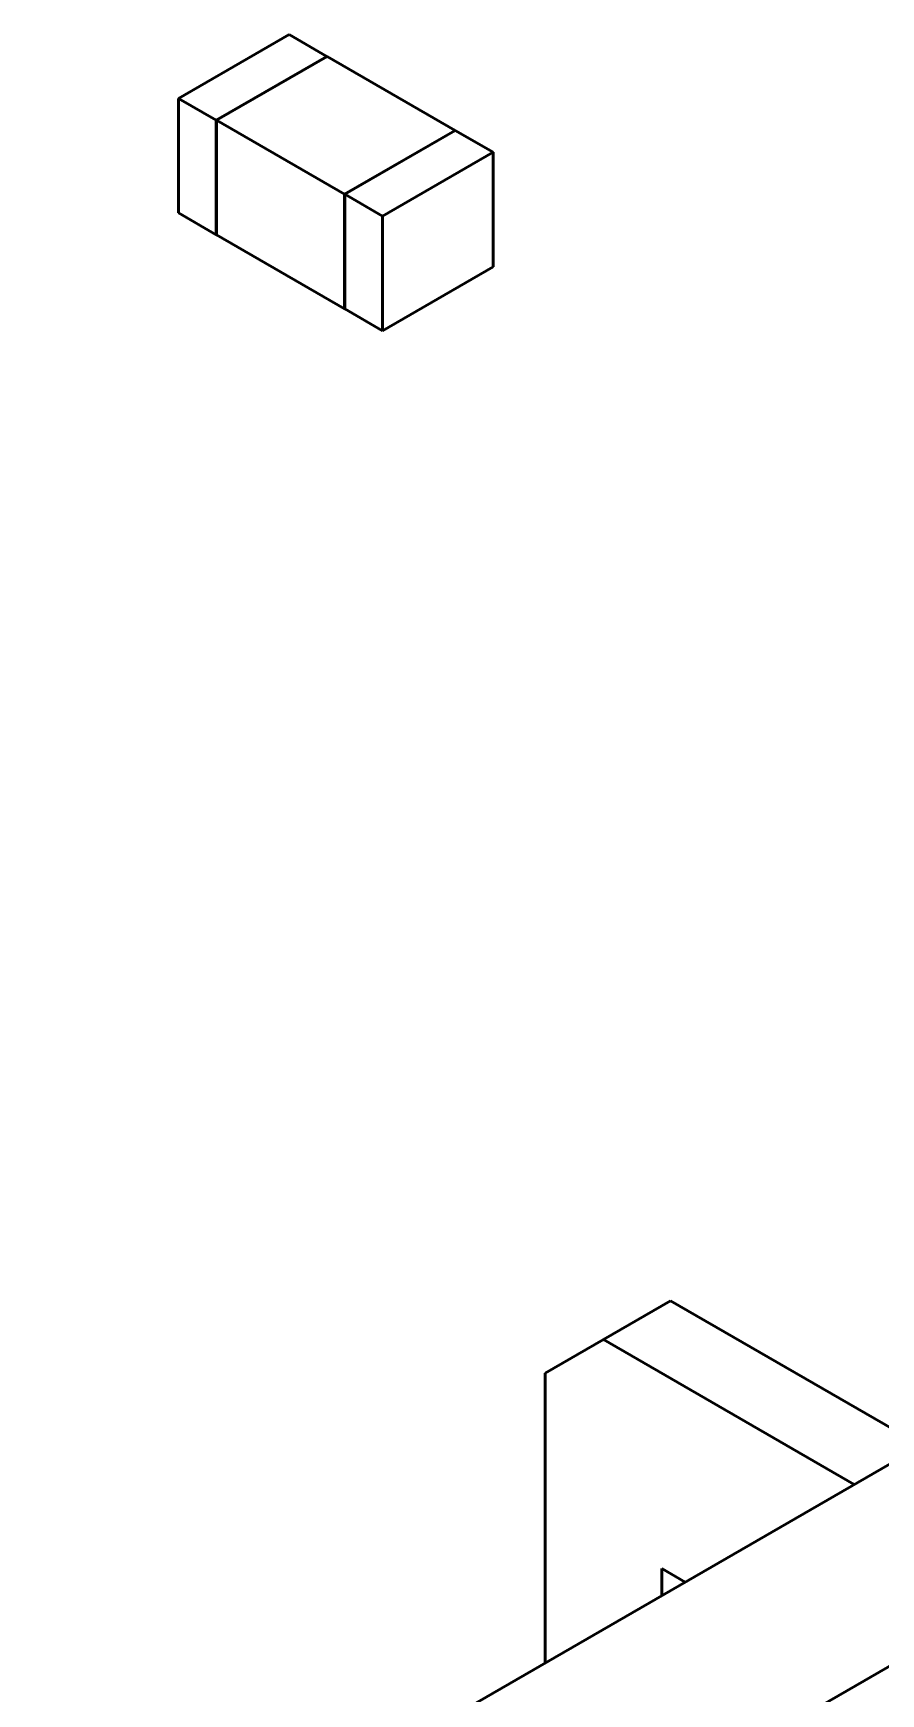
# Model space of a CAD drawing. Header units: millimetres. Extents: x -106 to 841, y -50 to 594.
# Drawn here: x 628.39 to 633.53, y 237.87 to 247.93 of the extents above; entities that cross this region are included whole.
import ezdxf

# ---------------------------------------------------------------- set-up
doc = ezdxf.new("R2010")
doc.units = ezdxf.units.MM
doc.layers.add('Visible (ISO)', color=7, linetype='Continuous', lineweight=50)

msp = doc.modelspace()

# ---------------------------------------------------------------- linework, layer by layer
at = {"layer": 'Visible (ISO)'}
for p, q in [((615.495, 227.593), (677.862, 263.6)), ((667.185, 258.66), (619.031, 230.859)), ((629.269, 247.536), (629.94, 247.924)), ((629.94, 247.924), (630.169, 247.791)), ((630.169, 247.791), (629.498, 247.404)), ((629.499, 247.404), (630.17, 247.791)), ((630.169, 247.791), (630.169, 247.791)), ((630.17, 247.791), (630.947, 247.342)), ((629.498, 247.404), (629.269, 247.536)), ((629.269, 246.842), (629.269, 247.536)), ((629.498, 246.71), (629.498, 247.404)), ((630.276, 246.955), (629.499, 247.404)), ((629.499, 246.71), (629.499, 247.404)), ((630.947, 247.342), (630.276, 246.955)), ((630.277, 246.955), (630.948, 247.342)), ((630.947, 247.342), (630.947, 247.342)), ((630.948, 247.342), (631.177, 247.21)), ((631.177, 247.21), (630.506, 246.822)), ((631.177, 246.516), (631.177, 247.21)), ((630.276, 246.261), (630.276, 246.955)), ((630.506, 246.822), (630.277, 246.955)), ((630.277, 246.261), (630.277, 246.955)), ((629.498, 246.71), (629.269, 246.842)), ((630.506, 246.128), (630.506, 246.822)), ((629.499, 246.71), (629.498, 246.71)), ((630.276, 246.261), (629.499, 246.71)), ((631.177, 246.516), (630.506, 246.128)), ((630.277, 246.261), (630.276, 246.261)), ((630.506, 246.128), (630.277, 246.261)), ((631.847, 240.014), (632.254, 240.248)), ((632.254, 240.248), (633.774, 239.371)), ((631.494, 239.809), (631.847, 240.014)), ((631.847, 240.014), (633.368, 239.136)), ((631.494, 238.054), (631.494, 239.809)), ((632.201, 238.462), (632.201, 238.626)), ((632.201, 238.626), (632.342, 238.544))]:
    msp.add_line(p, q, dxfattribs=at)

doc.saveas('drawing.dxf')
